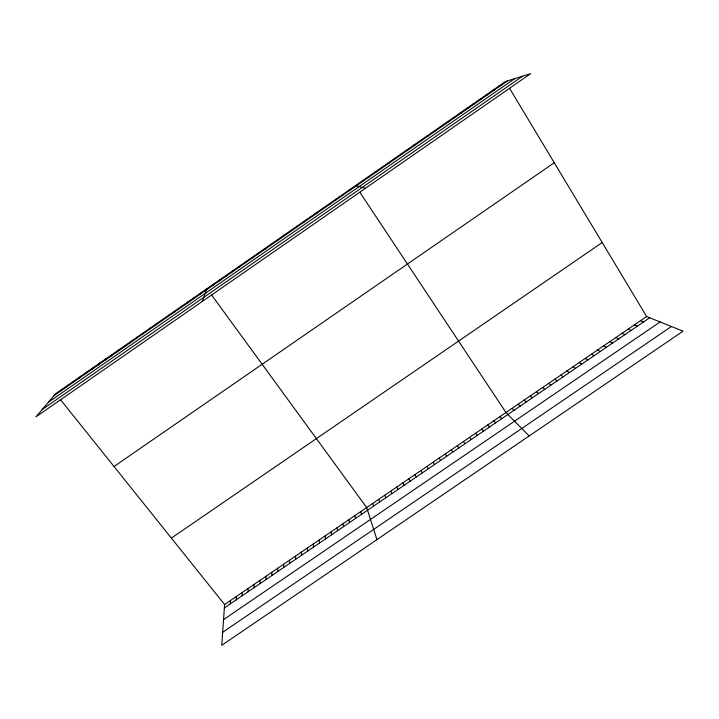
<?xml version="1.0" encoding="UTF-8"?>
<svg xmlns="http://www.w3.org/2000/svg" width="719" height="719" viewBox="0 0 719 719"><rect width="100%" height="100%" fill="white"/><g stroke="black" fill="none" stroke-linecap="round" stroke-linejoin="round"><path stroke-width="1.08" d="M254.068 587.675L254.077 584.394M248.118 591.728L248.172 588.421M242.177 595.79L242.276 592.447M251.983 258.229L252.01 257.42M236.227 599.844L236.38 596.473M230.296 603.897L230.484 600.491M60.648 399.881L224.589 604.517L221.767 645.303L683.05 331.171L646.633 316.531L509.627 88.419M245.494 262.741L245.574 261.887M239.005 267.243L239.139 266.354M232.516 271.746L232.704 270.82M226.027 276.249L226.269 275.278M219.547 280.743L219.843 279.745M213.076 285.236L213.417 284.203M202.183 301.522L207 288.661M200.206 294.17L200.664 293.055M193.824 298.601L194.328 297.45M187.434 303.032L187.992 301.845M181.053 307.462L181.664 306.24M174.672 311.884L175.337 310.635M168.3 316.315L169.019 315.021M161.928 320.737L162.692 319.407M155.556 325.159L156.374 323.793M149.192 329.572L150.064 328.179M142.829 333.993L143.755 332.555M136.466 338.406L137.446 336.932M130.103 342.819L131.137 341.309M123.749 347.232L124.836 345.686M117.395 351.636L118.527 350.063M111.05 356.049L112.236 354.431M104.704 360.453L105.936 358.799M98.359 364.857L99.644 363.167M92.014 369.251L93.353 367.535M85.678 373.655L87.071 371.894M79.342 378.05L80.789 376.253M73.014 382.445L74.506 380.621M66.678 386.84L68.224 384.971M60.36 391.226L61.951 389.33M54.033 395.621L507.569 80.852M48.407 402.227L514.723 78.623M42.268 409.426L522.542 76.196M114.015 466.496L554.259 162.728M171.383 538.1L602.198 242.546M224.589 604.517L646.633 316.531M224.355 607.941L649.688 317.753M223.546 619.625L660.105 321.95M222.665 632.307L671.438 326.498M498.914 86.055L500.954 85.444M492.362 90.603L494.348 90.028M485.81 95.151L487.743 94.611M479.267 99.689L481.137 99.195M472.725 104.237L474.54 103.77M466.182 108.776L467.943 108.353M459.639 113.314L461.346 112.928M453.105 117.844L454.759 117.503M446.571 122.383L448.171 122.068M440.046 126.912L441.592 126.643M433.521 131.442L435.013 131.209M426.996 135.972L428.434 135.774M420.48 140.493L421.855 140.34M413.964 145.013L415.285 144.896M407.448 149.534L408.716 149.453M400.941 154.055L402.155 154.01M394.425 158.575L395.594 158.566M387.927 163.087L389.033 163.123M381.421 167.599L382.472 167.671M374.923 172.111L375.92 172.218M368.425 176.622L369.368 176.766M361.936 181.125L362.825 181.305M355.447 185.628L365.432 188.27M348.958 190.131L349.74 190.391M342.478 194.633L343.197 194.93M640.485 320.719L643.496 321.986M634.347 324.907L637.304 326.21M628.208 329.104L631.12 330.425M622.07 333.292L624.928 334.65M615.931 337.472L618.744 338.865M335.998 199.127L336.663 199.46M609.802 341.66L612.57 343.08M603.672 345.839L606.387 347.295M597.543 350.018L600.212 351.51M591.422 354.197L594.047 355.725M329.518 203.621L330.129 203.998M585.302 358.377L587.872 359.931M579.181 362.556L581.707 364.138M573.07 366.726L575.542 368.344M566.949 370.896L569.376 372.55M560.838 375.066L563.22 376.747M323.038 208.124L323.604 208.528M554.735 379.237L557.063 380.953M548.633 383.398L550.916 385.15M542.53 387.568L544.759 389.347M536.428 391.729L538.612 393.536M530.325 395.89L532.464 397.733M316.567 212.608L317.079 213.058M524.232 400.052L526.326 401.921M518.138 404.204L520.188 406.109M512.054 408.365L514.049 410.297M529.157 435.975L505.96 412.517L359.877 192.306M499.876 416.669L501.781 418.665M310.105 217.102L310.554 217.578M493.8 420.822L495.652 422.853M487.716 424.965L489.522 427.032M481.64 429.108L483.402 431.211M475.565 433.26L477.281 435.381M303.634 221.587L304.038 222.108M469.498 437.404L471.161 439.561M463.422 441.538L465.04 443.731M211.692 295.096L366.681 507.56L376.918 539.645M457.365 445.681L458.929 447.901M451.298 449.815L452.817 452.071M445.232 453.959L446.706 456.241M297.172 226.072L297.522 226.629M439.174 458.093L440.603 460.412M433.126 462.218L434.501 464.573M427.068 466.352L428.398 468.734M421.019 470.478L422.305 472.895M414.971 474.612L416.202 477.056M290.71 230.556L291.006 231.15M408.922 478.737L410.109 481.209M402.883 482.853L404.024 485.361M396.843 486.979L397.94 489.513M390.803 491.095L391.846 493.665M384.764 495.22L385.77 497.818M284.257 235.041L284.49 235.67M378.733 499.337L379.686 501.97M372.703 503.444L373.61 506.113M360.731 511.622L361.54 514.346M354.782 515.676L355.546 518.435M277.804 239.517L277.983 240.191M348.841 519.738L349.56 522.524M342.9 523.792L343.574 526.605M336.959 527.845L337.588 530.694M331.019 531.889L331.603 534.774M271.351 243.993L271.476 244.703M325.087 535.943L325.626 538.855M319.155 539.987L319.649 542.926M313.223 544.031L313.673 547.006M307.301 548.076L307.705 551.078M301.378 552.12L301.728 555.149M264.898 248.468L264.978 249.214M295.455 556.164L295.761 559.22M289.532 560.2L289.802 563.292M283.619 564.235L283.834 567.363M277.705 568.271L277.876 571.425M271.791 572.306L271.917 575.488M258.454 252.944L258.481 253.726M265.886 576.341L265.967 579.55M259.981 580.368L260.017 583.612M55.678 393.679L35.95 416.84L530.595 73.698L505.466 81.508L55.678 393.679"/></g></svg>
